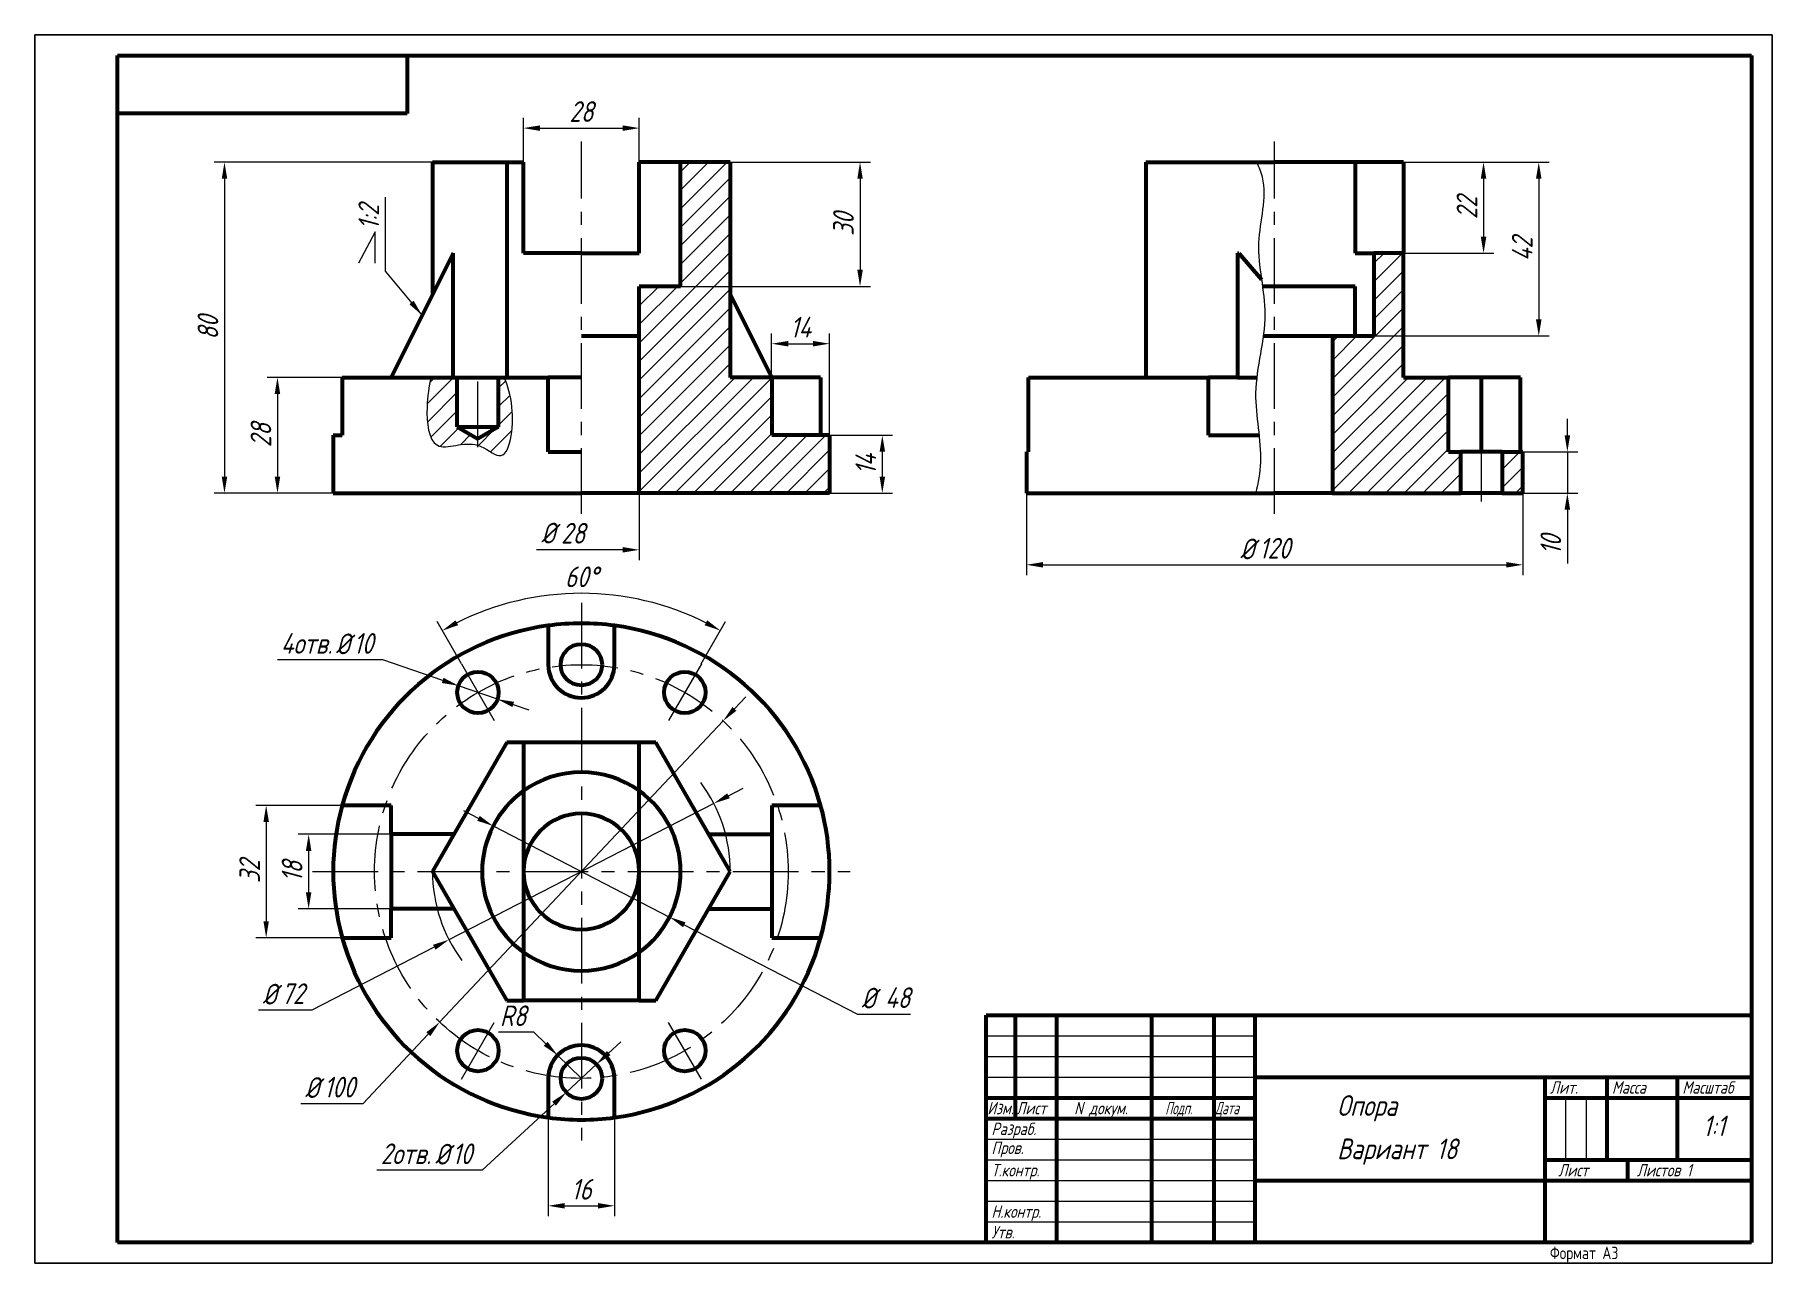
# Model space of a CAD drawing. Header units: millimetres. Extents: x 0 to 420, y 0 to 297.
import ezdxf

# ---------------------------------------------------------------- set-up
doc = ezdxf.new("R2010")
doc.units = ezdxf.units.MM
doc.linetypes.add('осевая', pattern=[50.8, 31.75, -6.35, 6.35, -6.35])
doc.layers.get('0').update_dxf_attribs({"lineweight": 15})
doc.layers.get('DEFPOINTS').update_dxf_attribs({"color": 4})
for name, color, linetype, lineweight in [('Осевая', 7, 'осевая', 15), ('Основная', 7, 'Continuous', 60), ('Размерная', 7, 'Continuous', 18), ('Техт', 7, 'Continuous', 18), ('Штриховка', 7, 'Continuous', 18)]:
    doc.layers.add(name, color=color, linetype=linetype, lineweight=lineweight)
doc.styles.add('ESKD', font='Eskd2__1.ttf', dxfattribs={"oblique": 15, "height": 4})
doc.styles.get("Standard").update_dxf_attribs({"font": 'GOST_A.TTF', "oblique": 15, "height": 5})
doc.dimstyles.new('ESKD', dxfattribs={"dimtxt": 4, "dimasz": 4, "dimexe": 2.5, "dimexo": 0, "dimgap": 1.5, "dimtad": 3, "dimdec": 3, "dimdsep": 46, "dimtxsty": 'Standard', "dimcen": 1.5, "dimdle": 1.25, "dimclrd": 256, "dimclre": 256, "dimclrt": 256, "dimazin": 2, "dimtfac": 0.766667, "dimtdec": 3, "dimtmove": 0, "dimatfit": 0, "dimtvp": 1.5, "dimtolj": 1, "dimtzin": 0, "dimlwd": -1, "dimlwe": -1, "dimarcsym": 0})

# ---------------------------------------------------------------- blocks, each defined once
blk = doc.blocks.new('*D2')
at = {"layer": 'DEFPOINTS', "color": 0, "ltscale": 0.5, "transparency": 16777216}
for p in [(146.13, 274.43), (118.13, 266.17), (146.13, 266.17)]:
    blk.add_point(p, dxfattribs=at)
at = {"layer": 'Размерная', "ltscale": 0.5, "transparency": 16777216}
for p, q in [((118.13, 266.17), (118.13, 276.93)), ((122.13, 274.43), (142.13, 274.43)), ((146.13, 266.17), (146.13, 276.93))]:
    blk.add_line(p, q, dxfattribs=at)
for points in [[(122.13, 275.09), (122.13, 273.76), (118.13, 274.43)], [(142.13, 275.09), (142.13, 273.76), (146.13, 274.43)]]:
    blk.add_solid(points, dxfattribs=at)
at = {"layer": 'Размерная', "ltscale": 0.5, "transparency": 16777216, "insert": (132.13, 278.43), "char_height": 5, "attachment_point": 5}
blk.add_mtext('\\A1;28', dxfattribs=at)
blk = doc.blocks.new('*D3')
at = {"layer": 'DEFPOINTS', "color": 0, "ltscale": 0.5, "transparency": 16777216}
for p in [(330.9, 266.17), (330.9, 244.17), (350.21, 244.17)]:
    blk.add_point(p, dxfattribs=at)
at = {"layer": 'Размерная', "ltscale": 0.5, "transparency": 16777216}
for p, q in [((330.9, 266.17), (352.71, 266.17)), ((350.21, 262.17), (350.21, 248.17)), ((330.9, 244.17), (352.71, 244.17))]:
    blk.add_line(p, q, dxfattribs=at)
for points in [[(349.54, 262.17), (350.88, 262.17), (350.21, 266.17)], [(349.54, 248.17), (350.88, 248.17), (350.21, 244.17)]]:
    blk.add_solid(points, dxfattribs=at)
at = {"layer": 'Размерная', "ltscale": 0.5, "transparency": 16777216, "insert": (346.21, 255.17), "char_height": 5, "attachment_point": 5, "rotation": 90}
blk.add_mtext('\\A1;22', dxfattribs=at)
blk = doc.blocks.new('*D4')
at = {"layer": 'DEFPOINTS', "color": 0, "ltscale": 0.5, "transparency": 16777216}
for p in [(168.13, 266.17), (156.13, 236.17), (199.49, 236.17)]:
    blk.add_point(p, dxfattribs=at)
at = {"layer": 'Размерная', "ltscale": 0.5, "transparency": 16777216}
for p, q in [((168.13, 266.17), (201.99, 266.17)), ((199.49, 262.17), (199.49, 240.17)), ((156.13, 236.17), (201.99, 236.17))]:
    blk.add_line(p, q, dxfattribs=at)
for points in [[(198.83, 262.17), (200.16, 262.17), (199.49, 266.17)], [(198.83, 240.17), (200.16, 240.17), (199.49, 236.17)]]:
    blk.add_solid(points, dxfattribs=at)
at = {"layer": 'Размерная', "ltscale": 0.5, "transparency": 16777216, "insert": (195.49, 251.17), "char_height": 5, "attachment_point": 5, "rotation": 90}
blk.add_mtext('\\A1;30', dxfattribs=at)
blk = doc.blocks.new('*D5')
at = {"layer": 'DEFPOINTS', "color": 0, "ltscale": 0.5, "transparency": 16777216}
for p in [(330.9, 266.17), (323.72, 224.17), (363.56, 224.17)]:
    blk.add_point(p, dxfattribs=at)
at = {"layer": 'Размерная', "ltscale": 0.5, "transparency": 16777216}
for p, q in [((330.9, 266.17), (366.06, 266.17)), ((363.56, 262.17), (363.56, 228.17)), ((323.72, 224.17), (366.06, 224.17))]:
    blk.add_line(p, q, dxfattribs=at)
for points in [[(362.89, 262.17), (364.23, 262.17), (363.56, 266.17)], [(362.89, 228.17), (364.23, 228.17), (363.56, 224.17)]]:
    blk.add_solid(points, dxfattribs=at)
at = {"layer": 'Размерная', "ltscale": 0.5, "transparency": 16777216, "insert": (359.56, 245.17), "char_height": 5, "attachment_point": 5, "rotation": 90}
blk.add_mtext('\\A1;42', dxfattribs=at)
blk = doc.blocks.new('*D6')
at = {"layer": 'DEFPOINTS', "color": 0, "ltscale": 0.5, "transparency": 16777216}
for p in [(143.81, 160.93), (103.13, 144.93), (161.13, 144.93), (111.13, 131.07), (153.13, 131.07)]:
    blk.add_point(p, dxfattribs=at)
at = {"layer": 'Размерная', "ltscale": 0.5, "transparency": 16777216}
for p, q in [((103.13, 144.93), (97.26, 155.11)), ((161.13, 144.93), (167.01, 155.11))]:
    blk.add_line(p, q, dxfattribs=at)
blk.add_arc((132.13, 94.7), 67.26, 63.4081, 116.5919, dxfattribs=at)
for points in [[(102.35, 154.25), (101.71, 155.43), (98.51, 152.94)], [(162.56, 155.43), (161.92, 154.25), (165.76, 152.94)]]:
    blk.add_solid(points, dxfattribs=at)
at = {"layer": 'Размерная', "ltscale": 0.5, "transparency": 16777216, "insert": (132.13, 165.95), "char_height": 5, "attachment_point": 5}
blk.add_mtext('\\A1;60°', dxfattribs=at)
blk = doc.blocks.new('*D7')
at = {"layer": 'DEFPOINTS', "color": 0, "ltscale": 0.5, "transparency": 16777216}
for p in [(102.4, 139.62), (111.87, 136.38)]:
    blk.add_point(p, dxfattribs=at)
at = {"layer": 'Размерная', "ltscale": 0.5, "transparency": 16777216}
for p, q in [((84.17, 145.85), (58.65, 145.85)), ((98.62, 140.91), (84.17, 145.85)), ((111.87, 136.38), (102.4, 139.62)), ((115.65, 135.09), (119.44, 133.79))]:
    blk.add_line(p, q, dxfattribs=at)
for points in [[(98.83, 141.54), (98.4, 140.28), (102.4, 139.62)], [(115.87, 135.72), (115.44, 134.46), (111.87, 136.38)]]:
    blk.add_solid(points, dxfattribs=at)
at = {"layer": 'Размерная', "ltscale": 0.5, "transparency": 16777216, "insert": (70.66, 149.85), "char_height": 5, "attachment_point": 5}
blk.add_mtext('\\A1;4отв.  10', dxfattribs=at)
blk = doc.blocks.new('*D8')
at = {"layer": 'DEFPOINTS', "color": 0, "ltscale": 0.5, "transparency": 16777216}
for p in [(86.13, 103.7), (66.21, 85.7), (86.13, 85.7)]:
    blk.add_point(p, dxfattribs=at)
at = {"layer": 'Размерная', "ltscale": 0.5, "transparency": 16777216}
for p, q in [((86.13, 103.7), (63.71, 103.7)), ((66.21, 99.7), (66.21, 89.7)), ((86.13, 85.7), (63.71, 85.7))]:
    blk.add_line(p, q, dxfattribs=at)
for points in [[(65.54, 99.7), (66.87, 99.7), (66.21, 103.7)], [(65.54, 89.7), (66.87, 89.7), (66.21, 85.7)]]:
    blk.add_solid(points, dxfattribs=at)
at = {"layer": 'Размерная', "ltscale": 0.5, "transparency": 16777216, "insert": (62.21, 94.7), "char_height": 5, "attachment_point": 5, "rotation": 90}
blk.add_mtext('\\A1;18', dxfattribs=at)
blk = doc.blocks.new('*D9')
at = {"layer": 'DEFPOINTS', "color": 0, "ltscale": 0.5, "transparency": 16777216}
for p in [(74.31, 110.7), (55.94, 78.7), (74.31, 78.7)]:
    blk.add_point(p, dxfattribs=at)
at = {"layer": 'Размерная', "ltscale": 0.5, "transparency": 16777216}
for p, q in [((74.31, 110.7), (53.44, 110.7)), ((55.94, 106.7), (55.94, 82.7)), ((74.31, 78.7), (53.44, 78.7))]:
    blk.add_line(p, q, dxfattribs=at)
for points in [[(55.28, 106.7), (56.61, 106.7), (55.94, 110.7)], [(55.28, 82.7), (56.61, 82.7), (55.94, 78.7)]]:
    blk.add_solid(points, dxfattribs=at)
at = {"layer": 'Размерная', "ltscale": 0.5, "transparency": 16777216, "insert": (51.94, 94.7), "char_height": 5, "attachment_point": 5, "rotation": 90}
blk.add_mtext('\\A1;32', dxfattribs=at)
blk = doc.blocks.new('*D10')
at = {"layer": 'DEFPOINTS', "color": 0, "ltscale": 0.5, "transparency": 16777216}
for p in [(192.13, 200.17), (192.13, 186.17), (204.88, 186.17)]:
    blk.add_point(p, dxfattribs=at)
at = {"layer": 'Размерная', "ltscale": 0.5, "transparency": 16777216}
for p, q in [((192.13, 200.17), (207.38, 200.17)), ((204.88, 196.17), (204.88, 190.17)), ((192.13, 186.17), (207.38, 186.17))]:
    blk.add_line(p, q, dxfattribs=at)
for points in [[(204.22, 196.17), (205.55, 196.17), (204.88, 200.17)], [(204.22, 190.17), (205.55, 190.17), (204.88, 186.17)]]:
    blk.add_solid(points, dxfattribs=at)
at = {"layer": 'Размерная', "ltscale": 0.5, "transparency": 16777216, "insert": (200.88, 193.17), "char_height": 5, "attachment_point": 5, "rotation": 90}
blk.add_mtext('\\A1;14', dxfattribs=at)
blk = doc.blocks.new('*D11')
at = {"layer": 'DEFPOINTS', "color": 0, "ltscale": 0.5, "transparency": 16777216}
for p in [(359.72, 196.17), (359.72, 186.17), (370.47, 186.17)]:
    blk.add_point(p, dxfattribs=at)
at = {"layer": 'Размерная', "ltscale": 0.5, "transparency": 16777216}
for p, q in [((370.47, 200.17), (370.47, 204.17)), ((359.72, 196.17), (372.97, 196.17)), ((370.47, 196.17), (370.47, 186.17)), ((359.72, 186.17), (372.97, 186.17)), ((370.47, 182.17), (370.47, 169.19))]:
    blk.add_line(p, q, dxfattribs=at)
for points in [[(369.8, 200.17), (371.14, 200.17), (370.47, 196.17)], [(369.8, 182.17), (371.14, 182.17), (370.47, 186.17)]]:
    blk.add_solid(points, dxfattribs=at)
at = {"layer": 'Размерная', "ltscale": 0.5, "transparency": 16777216, "insert": (366.47, 173.68), "char_height": 5, "attachment_point": 5, "rotation": 90}
blk.add_mtext('\\A1;10', dxfattribs=at)
blk = doc.blocks.new('*D12')
at = {"layer": 'DEFPOINTS', "color": 0, "ltscale": 0.5, "transparency": 16777216}
for p in [(74.31, 214.17), (58.67, 186.17), (72.13, 186.17)]:
    blk.add_point(p, dxfattribs=at)
at = {"layer": 'Размерная', "ltscale": 0.5, "transparency": 16777216}
for p, q in [((74.31, 214.17), (56.17, 214.17)), ((58.67, 210.17), (58.67, 190.17)), ((72.13, 186.17), (56.17, 186.17))]:
    blk.add_line(p, q, dxfattribs=at)
for points in [[(58, 210.17), (59.34, 210.17), (58.67, 214.17)], [(58, 190.17), (59.34, 190.17), (58.67, 186.17)]]:
    blk.add_solid(points, dxfattribs=at)
at = {"layer": 'Размерная', "ltscale": 0.5, "transparency": 16777216, "insert": (54.67, 200.17), "char_height": 5, "attachment_point": 5, "rotation": 90}
blk.add_mtext('\\A1;28', dxfattribs=at)
blk = doc.blocks.new('*D13')
at = {"layer": 'DEFPOINTS', "color": 0, "ltscale": 0.5, "transparency": 16777216}
for p in [(96.13, 266.17), (45.86, 186.17), (72.13, 186.17)]:
    blk.add_point(p, dxfattribs=at)
at = {"layer": 'Размерная', "ltscale": 0.5, "transparency": 16777216}
for p, q in [((96.13, 266.17), (43.36, 266.17)), ((45.86, 262.17), (45.86, 190.17)), ((72.13, 186.17), (43.36, 186.17))]:
    blk.add_line(p, q, dxfattribs=at)
for points in [[(45.2, 262.17), (46.53, 262.17), (45.86, 266.17)], [(45.2, 190.17), (46.53, 190.17), (45.86, 186.17)]]:
    blk.add_solid(points, dxfattribs=at)
at = {"layer": 'Размерная', "ltscale": 0.5, "transparency": 16777216, "insert": (41.86, 226.17), "char_height": 5, "attachment_point": 5, "rotation": 90}
blk.add_mtext('\\A1;80', dxfattribs=at)
blk = doc.blocks.new('*D14')
at = {"layer": 'DEFPOINTS', "color": 0, "ltscale": 0.5, "transparency": 16777216}
for p in [(192.13, 222.31), (178.13, 214.17), (192.13, 200.17)]:
    blk.add_point(p, dxfattribs=at)
at = {"layer": 'Размерная', "ltscale": 0.5, "transparency": 16777216}
for p, q in [((178.13, 214.17), (178.13, 224.81)), ((192.13, 200.17), (192.13, 224.81)), ((182.13, 222.31), (188.13, 222.31))]:
    blk.add_line(p, q, dxfattribs=at)
for points in [[(182.13, 222.97), (182.13, 221.64), (178.13, 222.31)], [(188.13, 222.97), (188.13, 221.64), (192.13, 222.31)]]:
    blk.add_solid(points, dxfattribs=at)
at = {"layer": 'Размерная', "ltscale": 0.5, "transparency": 16777216, "insert": (185.13, 226.31), "char_height": 5, "attachment_point": 5}
blk.add_mtext('\\A1;14', dxfattribs=at)
blk = doc.blocks.new('*D15')
at = {"layer": 'DEFPOINTS', "color": 0, "ltscale": 0.5, "transparency": 16777216}
for p in [(166.4, 131.11), (97.87, 58.28)]:
    blk.add_point(p, dxfattribs=at)
at = {"layer": 'Размерная', "ltscale": 0.5, "transparency": 16777216}
for p, q in [((169.14, 134.03), (171.88, 136.94)), ((166.4, 131.11), (97.87, 58.28)), ((95.13, 55.37), (79.33, 38.58)), ((79.33, 38.58), (64.34, 38.58))]:
    blk.add_line(p, q, dxfattribs=at)
for points in [[(168.65, 134.48), (169.62, 133.57), (166.4, 131.11)], [(94.65, 55.83), (95.62, 54.91), (97.87, 58.28)]]:
    blk.add_solid(points, dxfattribs=at)
at = {"layer": 'Размерная', "ltscale": 0.5, "transparency": 16777216, "insert": (71.09, 42.58), "char_height": 5, "attachment_point": 5}
blk.add_mtext('\\A1;  100', dxfattribs=at)
blk = doc.blocks.new('*D16')
at = {"layer": 'DEFPOINTS', "color": 0, "ltscale": 0.5, "transparency": 16777216}
for p in [(164.14, 111.17), (100.13, 78.22)]:
    blk.add_point(p, dxfattribs=at)
at = {"layer": 'Размерная', "ltscale": 0.5, "transparency": 16777216}
for p, q in [((167.7, 113.01), (171.26, 114.84)), ((164.14, 111.17), (100.13, 78.22)), ((96.57, 76.39), (66.98, 61.16)), ((66.98, 61.16), (54.11, 61.16))]:
    blk.add_line(p, q, dxfattribs=at)
for points in [[(167.39, 113.6), (168.01, 112.41), (164.14, 111.17)], [(96.26, 76.99), (96.88, 75.8), (100.13, 78.22)]]:
    blk.add_solid(points, dxfattribs=at)
at = {"layer": 'Размерная', "ltscale": 0.5, "transparency": 16777216, "insert": (59.79, 65.16), "char_height": 5, "attachment_point": 5}
blk.add_mtext('\\A1;  72', dxfattribs=at)
blk = doc.blocks.new('*D17')
at = {"layer": 'DEFPOINTS', "color": 0, "ltscale": 0.5, "transparency": 16777216}
for p in [(124.13, 35.23), (140.13, 35.23), (140.13, 13.89)]:
    blk.add_point(p, dxfattribs=at)
at = {"layer": 'Размерная', "ltscale": 0.5, "transparency": 16777216}
for p, q in [((124.13, 35.23), (124.13, 11.39)), ((140.13, 35.23), (140.13, 11.39)), ((128.13, 13.89), (136.13, 13.89))]:
    blk.add_line(p, q, dxfattribs=at)
for points in [[(128.13, 14.56), (128.13, 13.22), (124.13, 13.89)], [(136.13, 14.56), (136.13, 13.22), (140.13, 13.89)]]:
    blk.add_solid(points, dxfattribs=at)
at = {"layer": 'Размерная', "ltscale": 0.5, "transparency": 16777216, "insert": (132.13, 17.89), "char_height": 5, "attachment_point": 5}
blk.add_mtext('\\A1;16', dxfattribs=at)
blk = doc.blocks.new('*D18')
at = {"layer": 'DEFPOINTS', "color": 0, "ltscale": 0.5, "transparency": 16777216}
for p in [(126.39, 50.27), (132.13, 44.7)]:
    blk.add_point(p, dxfattribs=at)
at = {"layer": 'Размерная', "ltscale": 0.5, "transparency": 16777216}
for p, q in [((120.64, 55.83), (112.09, 55.83)), ((123.52, 53.05), (120.64, 55.83)), ((132.13, 44.7), (126.39, 50.27))]:
    blk.add_line(p, q, dxfattribs=at)
blk.add_solid([(123.98, 53.53), (123.05, 52.57), (126.39, 50.27)], dxfattribs=at)
at = {"layer": 'Размерная', "ltscale": 0.5, "transparency": 16777216, "insert": (115.62, 59.83), "char_height": 5, "attachment_point": 5}
blk.add_mtext('\\A1;R8', dxfattribs=at)
blk = doc.blocks.new('*D19')
at = {"layer": 'DEFPOINTS', "color": 0, "ltscale": 0.5, "transparency": 16777216}
for p in [(135.8, 48.1), (128.47, 41.3)]:
    blk.add_point(p, dxfattribs=at)
at = {"layer": 'Размерная', "ltscale": 0.5, "transparency": 16777216}
for p, q in [((138.73, 50.82), (141.66, 53.54)), ((135.8, 48.1), (128.47, 41.3)), ((125.54, 38.58), (108.18, 22.47)), ((108.18, 22.47), (82.66, 22.47))]:
    blk.add_line(p, q, dxfattribs=at)
for points in [[(138.28, 51.31), (139.19, 50.33), (135.8, 48.1)], [(125.08, 39.07), (125.99, 38.09), (128.47, 41.3)]]:
    blk.add_solid(points, dxfattribs=at)
at = {"layer": 'Размерная', "ltscale": 0.5, "transparency": 16777216, "insert": (94.67, 26.47), "char_height": 5, "attachment_point": 5}
blk.add_mtext('\\A1;2отв.  10', dxfattribs=at)
blk = doc.blocks.new('*D20')
at = {"layer": 'DEFPOINTS', "color": 0, "ltscale": 0.5, "transparency": 16777216}
for p in [(118.13, 186.17), (146.13, 186.17), (118.13, 172.48)]:
    blk.add_point(p, dxfattribs=at)
at = {"layer": 'Размерная', "ltscale": 0.5, "transparency": 16777216}
for p, q in [((146.13, 186.17), (146.13, 169.98)), ((142.13, 172.48), (125.11, 172.48))]:
    blk.add_line(p, q, dxfattribs=at)
blk.add_solid([(142.13, 173.15), (142.13, 171.82), (146.13, 172.48)], dxfattribs=at)
at = {"layer": 'Размерная', "ltscale": 0.5, "transparency": 16777216, "insert": (130.13, 176.48), "char_height": 5, "attachment_point": 5}
blk.add_mtext('\\A1;28', dxfattribs=at)
blk = doc.blocks.new('_None')
blk = doc.blocks.new('*D21')
at = {"layer": 'DEFPOINTS', "color": 0, "ltscale": 0.5, "transparency": 16777216}
for p in [(239.72, 186.17), (359.72, 186.17), (359.72, 168.86)]:
    blk.add_point(p, dxfattribs=at)
at = {"layer": 'Размерная', "ltscale": 0.5, "transparency": 16777216}
for p, q in [((239.72, 186.17), (239.72, 166.36)), ((359.72, 186.17), (359.72, 166.36)), ((243.72, 168.86), (355.72, 168.86))]:
    blk.add_line(p, q, dxfattribs=at)
for points in [[(243.72, 169.52), (243.72, 168.19), (239.72, 168.86)], [(355.72, 169.52), (355.72, 168.19), (359.72, 168.86)]]:
    blk.add_solid(points, dxfattribs=at)
at = {"layer": 'Размерная', "ltscale": 0.5, "transparency": 16777216, "insert": (299.72, 172.86), "char_height": 5, "attachment_point": 5}
blk.add_mtext('\\A1;120', dxfattribs=at)
blk = doc.blocks.new('*D22')
at = {"layer": 'DEFPOINTS', "color": 0, "ltscale": 0.5, "transparency": 16777216}
for p in [(110.82, 105.72), (153.45, 83.68)]:
    blk.add_point(p, dxfattribs=at)
at = {"layer": 'Размерная', "ltscale": 0.5, "transparency": 16777216}
for p, q in [((107.26, 107.56), (103.71, 109.4)), ((110.82, 105.72), (153.45, 83.68)), ((157.01, 81.84), (198.85, 60.2)), ((198.85, 60.2), (211.69, 60.2))]:
    blk.add_line(p, q, dxfattribs=at)
for points in [[(107.57, 108.15), (106.96, 106.97), (110.82, 105.72)], [(157.31, 82.43), (156.7, 81.25), (153.45, 83.68)]]:
    blk.add_solid(points, dxfattribs=at)
at = {"layer": 'Размерная', "ltscale": 0.5, "transparency": 16777216, "insert": (206.02, 64.21), "char_height": 5, "attachment_point": 5}
blk.add_mtext('\\A1;  48', dxfattribs=at)

msp = doc.modelspace()

# ---------------------------------------------------------------- hatches: boundary and pattern name
at = {"layer": 'Размерная', "ltscale": 0.5}
h = msp.add_hatch(dxfattribs=at)
h.set_pattern_fill('ANSI31', color=256, style=0)
h.paths.add_polyline_path([(168.135, 266.1744), (156.135, 266.1744), (156.135, 236.1744), (146.135, 236.1744), (146.135, 224.1744), (146.135, 186.1744), (192.135, 186.1744), (192.135, 200.1744), (178.135, 200.1744), (178.135, 214.1744), (168.135, 214.1744)])
at = {"layer": 'Штриховка', "ltscale": 0.5}
h = msp.add_hatch(dxfattribs=at)
h.set_pattern_fill('ANSI31', color=256, style=0)
h.set_pattern_definition([(45, (-821.7123, 465.799), (-2.245064, 2.245064), [])])
h.paths.add_polyline_path([(341.7188, 214.1744), (330.8957, 214.1744), (330.8957, 244.1744), (323.7188, 244.1744), (323.7188, 224.1744), (313.7188, 224.1744), (313.7188, 186.1744), (344.7188, 186.1744), (344.7188, 196.1744), (341.7188, 196.1744)])
h.paths.add_polyline_path([(359.7188, 196.1744), (354.7188, 196.1744), (354.7188, 186.1744), (359.7188, 186.1744)])
h = msp.add_hatch(dxfattribs=at)
h.set_pattern_fill('ANSI31', color=256, style=0)
h.set_pattern_definition([(45, (0, 9.662), (-2.245064, 2.245064), [])])
edge = h.paths.add_edge_path()
edge.add_line((102.135, 214.1744), (95.7624, 214.1744))
edge.add_spline(control_points=[(95.7624, 214.1744), (95.2843, 211.9642), (94.3977, 206.5181), (95.5927, 194.3791), (106.0502, 200.1377), (114.6514, 191.6841), (116.2827, 206.1844), (114.3388, 212.1345), (113.5062, 214.1744)], knot_values=[3.38006281, 3.38006281, 3.38006281, 3.38006281, 10.50952262, 19.97552783, 29.7937351, 35.42522092, 47.54903424, 54.7533104, 54.7533104, 54.7533104, 54.7533104], degree=3, periodic=0)
edge.add_line((113.5062, 214.1744), (112.135, 214.1744))
edge.add_line((112.135, 214.1744), (112.135, 202.1744))
edge.add_line((112.135, 202.1744), (107.135, 199.2877))
edge.add_line((107.135, 199.2877), (102.135, 202.1744))
edge.add_line((102.135, 202.1744), (102.135, 214.1744))

# ---------------------------------------------------------------- linework, layer by layer
at = {"color": 7}
for p, q in [((230, 55), (295, 55)), ((230, 50), (295, 50)), ((230, 45), (295, 45)), ((230, 30), (295, 30)), ((230, 25), (295, 25)), ((230, 20), (295, 20)), ((230, 15), (295, 15)), ((230, 10), (295, 10))]:
    msp.add_line(p, q, dxfattribs=at)
for p, q in [((370, 40), (370, 25)), ((370, 40), (370, 25)), ((375, 40), (375, 25)), ((375, 40), (375, 25))]:
    msp.add_line(p, q)
at = {"ltscale": 0.5}
for points, knots in [([(295.3583, 266.1744), (295.9214, 264.978), (298.3491, 258.8998), (294.0207, 246.0668), (299.2752, 228.8271), (293.3792, 211.1925), (297.1372, 196.5992), (295.7361, 188.6448), (295.1432, 186.1744)], [2.94538416, 2.94538416, 2.94538416, 2.94538416, 6.87336939, 22.69167415, 40.0816481, 59.2907947, 76.0386255, 83.62243583, 83.62243583, 83.62243583, 83.62243583]), ([(95.7624, 214.1744), (95.2843, 211.9642), (94.3977, 206.5181), (95.5927, 194.3791), (106.0502, 200.1377), (114.6514, 191.6841), (116.2827, 206.1844), (114.3388, 212.1345), (113.5062, 214.1744)], [3.38006281, 3.38006281, 3.38006281, 3.38006281, 10.50952262, 19.97552783, 29.7937351, 35.42522092, 47.54903424, 54.7533104, 54.7533104, 54.7533104, 54.7533104])]:
    msp.add_open_spline(points, degree=3, knots=knots, dxfattribs=at)
at = {"layer": 'DEFPOINTS'}
for p, q in [((0, 297), (420, 297)), ((0, 0), (0, 297)), ((420, 297), (420, 0)), ((420, 0), (0, 0))]:
    msp.add_line(p, q, dxfattribs=at)
at = {"layer": 'Осевая', "ltscale": 0.5}
for p, q in [((132.135, 181.1744), (132.135, 271.1744)), ((299.7188, 181.1744), (299.7188, 271.1744)), ((107.135, 197.2877), (107.135, 216.1744)), ((349.7188, 184.1744), (349.7188, 196.1744)), ((132.135, 159.6988), (132.135, 29.6988)), ((103.135, 144.9283), (111.135, 131.0719)), ((161.135, 144.9283), (153.135, 131.0719)), ((67.135, 94.6988), (197.135, 94.6988)), ((103.135, 44.4693), (111.135, 58.3257)), ((161.135, 44.4693), (153.135, 58.3257))]:
    msp.add_line(p, q, dxfattribs=at)
msp.add_circle((132.135, 94.6988), 50, dxfattribs=at)
at = {"layer": 'Основная', "ltscale": 10}
for p, q in [((20, 5), (20, 292)), ((20, 292), (415, 292)), ((415, 292), (415, 5)), ((230, 5), (230, 60)), ((230, 60), (415, 60)), ((237, 60), (237, 35)), ((247, 60), (247, 5)), ((270, 5), (270, 60)), ((285, 60), (285, 5)), ((295, 5), (295, 60)), ((295, 45), (415, 45)), ((365, 45), (365, 5)), ((380, 45), (380, 25)), ((397, 45), (397, 25)), ((230, 40), (295, 40)), ((365, 40), (415, 40)), ((230, 35), (295, 35)), ((365, 25), (415, 25)), ((385, 24.9639), (385, 19.9639)), ((295, 20), (415, 20)), ((415, 5), (20, 5))]:
    msp.add_line(p, q, dxfattribs=at)
at = {"layer": 'Основная', "ltscale": 0.5}
for p, q in [((90, 292), (90, 278)), ((90, 278), (20, 278))]:
    msp.add_line(p, q, dxfattribs=at)
at = {"layer": 'Основная'}
for p, q in [((96.135, 266.1744), (96.135, 234.1744)), ((96.135, 266.1744), (114.135, 266.1744)), ((114.135, 266.1744), (114.135, 214.1744)), ((114.135, 266.1744), (118.135, 266.1744)), ((118.135, 244.1744), (118.135, 266.1744)), ((146.135, 244.1744), (146.135, 266.1744)), ((156.135, 266.1744), (146.135, 266.1744)), ((156.135, 236.1744), (156.135, 266.1744)), ((168.135, 266.1744), (156.135, 266.1744)), ((168.135, 266.1744), (168.135, 214.1744)), ((268.5419, 266.1744), (268.5419, 214.1744)), ((268.5419, 266.1744), (299.7188, 266.1744)), ((319.2124, 266.1744), (299.7188, 266.1744)), ((319.2124, 266.1744), (319.2124, 244.1744)), ((330.8957, 266.1744), (319.2124, 266.1744)), ((330.8957, 266.1744), (330.8957, 244.1744)), ((101.135, 244.1744), (86.135, 214.1744)), ((101.135, 214.1744), (101.135, 244.1744)), ((132.135, 244.1744), (118.135, 244.1744)), ((132.135, 244.1744), (146.135, 244.1744)), ((290.7188, 244.1744), (291.0586, 244.1744)), ((290.7188, 244.1744), (290.7188, 214.1744)), ((291.0586, 244.1744), (296.5305, 237.8559)), ((319.2124, 244.1744), (323.7188, 244.1744)), ((323.7188, 244.1744), (323.7188, 224.1744)), ((330.8957, 244.1744), (323.7188, 244.1744)), ((330.8957, 214.1744), (330.8957, 244.1744)), ((146.135, 224.1744), (146.135, 236.1744)), ((156.135, 236.1744), (146.135, 236.1744)), ((319.2124, 236.1744), (296.7679, 236.1744)), ((319.2124, 224.1744), (319.2124, 236.1744)), ((168.135, 234.1744), (178.135, 214.1744)), ((132.135, 224.1744), (146.135, 224.1744)), ((146.135, 186.1744), (146.135, 224.1744)), ((296.9559, 224.1744), (313.7188, 224.1744)), ((313.7188, 224.1744), (313.7188, 186.1744)), ((313.7188, 224.1744), (323.7188, 224.1744)), ((74.3076, 214.1744), (74.3076, 200.1744)), ((74.3076, 214.1744), (124.135, 214.1744)), ((102.135, 202.1744), (102.135, 214.1744)), ((112.135, 202.1744), (112.135, 214.1744)), ((124.135, 196.1744), (124.135, 214.1744)), ((132.135, 214.1744), (124.135, 214.1744)), ((189.9623, 214.1744), (168.135, 214.1744)), ((178.135, 214.1744), (178.135, 200.1744)), ((189.9623, 214.1744), (189.9623, 200.1744)), ((240.2545, 196.1744), (240.2545, 214.1744)), ((240.2545, 214.1744), (283.7188, 214.1744)), ((283.7188, 200.1744), (283.7188, 214.1744)), ((290.7188, 214.1744), (283.7188, 214.1744)), ((290.7188, 214.1744), (295.3993, 214.1744)), ((330.8957, 214.1744), (341.7188, 214.1744)), ((341.7188, 196.1744), (341.7188, 214.1744)), ((349.7188, 214.1744), (341.7188, 214.1744)), ((349.7188, 196.1744), (349.7188, 214.1744)), ((359.1831, 214.1744), (349.7188, 214.1744)), ((359.1831, 196.1744), (359.1831, 214.1744)), ((102.135, 202.1744), (112.135, 202.1744)), ((102.135, 202.1744), (107.135, 199.2877)), ((112.135, 202.1744), (107.135, 199.2877)), ((72.135, 200.1744), (72.135, 186.1744)), ((72.135, 200.1744), (74.3076, 200.1744)), ((192.135, 200.1744), (178.135, 200.1744)), ((192.135, 200.1744), (192.135, 186.1744)), ((283.7188, 200.1744), (295.9451, 200.1744)), ((124.135, 196.1744), (132.135, 196.1744)), ((239.7188, 196.1744), (239.7188, 186.1744)), ((239.7188, 196.1744), (240.2545, 196.1744)), ((341.7188, 196.1744), (344.7188, 196.1744)), ((344.7188, 186.1744), (344.7188, 196.1744)), ((354.7188, 196.1744), (344.7188, 196.1744)), ((354.7188, 196.1744), (354.7188, 186.1744)), ((354.7188, 196.1744), (359.7188, 196.1744)), ((359.7188, 186.1744), (359.7188, 196.1744)), ((72.135, 186.1744), (132.135, 186.1744)), ((146.135, 186.1744), (132.135, 186.1744)), ((192.135, 186.1744), (146.135, 186.1744)), ((239.7188, 186.1744), (299.7188, 186.1744)), ((313.7188, 186.1744), (299.7188, 186.1744)), ((313.7188, 186.1744), (344.7188, 186.1744)), ((354.7188, 186.1744), (344.7188, 186.1744)), ((354.7188, 186.1744), (359.7188, 186.1744)), ((124.135, 154.1631), (124.135, 144.6988)), ((140.135, 144.6988), (140.135, 154.1631)), ((114.135, 125.8757), (96.135, 94.6988)), ((118.135, 125.8757), (114.135, 125.8757)), ((118.135, 125.8757), (118.135, 114.1924)), ((146.135, 125.8757), (118.135, 125.8757)), ((146.135, 114.1924), (146.135, 125.8757)), ((150.135, 125.8757), (146.135, 125.8757)), ((168.135, 94.6988), (150.135, 125.8757)), ((118.135, 114.1924), (118.135, 75.2052)), ((146.135, 75.2052), (146.135, 114.1924)), ((86.135, 110.6988), (74.3076, 110.6988)), ((86.135, 103.6988), (86.135, 110.6988)), ((189.9623, 110.6988), (178.135, 110.6988)), ((178.135, 110.6988), (178.135, 103.6988)), ((86.135, 103.6988), (86.135, 85.6988)), ((101.135, 103.6988), (86.135, 103.6988)), ((101.135, 103.6988), (101.135, 103.3591)), ((163.135, 103.6988), (163.135, 103.3591)), ((163.135, 103.6988), (178.135, 103.6988)), ((178.135, 103.6988), (178.135, 85.6988)), ((96.135, 94.6988), (114.135, 63.5219)), ((150.135, 63.5219), (168.135, 94.6988)), ((101.135, 85.6988), (86.135, 85.6988)), ((86.135, 78.6988), (86.135, 85.6988)), ((101.135, 86.0386), (101.135, 85.6988)), ((163.135, 86.0386), (163.135, 85.6988)), ((163.135, 85.6988), (178.135, 85.6988)), ((178.135, 85.6988), (178.135, 78.6988)), ((74.3076, 78.6988), (86.135, 78.6988)), ((178.135, 78.6988), (189.9623, 78.6988)), ((118.135, 75.2052), (118.135, 63.5219)), ((146.135, 63.5219), (146.135, 75.2052)), ((114.135, 63.5219), (118.135, 63.5219)), ((146.135, 63.5219), (118.135, 63.5219)), ((146.135, 63.5219), (150.135, 63.5219)), ((124.135, 44.6988), (124.135, 35.2345)), ((140.135, 35.2345), (140.135, 44.6988))]:
    msp.add_line(p, q, dxfattribs=at)
for centre in [(132.135, 144.6988), (107.135, 138.0001), (157.135, 138.0001), (107.135, 51.3975), (157.135, 51.3975), (132.135, 44.6988)]:
    msp.add_circle(centre, 5, dxfattribs=at)
for centre, radius, start, end in [((132.135, 94.6988), 60, 97.662256, 164.53399), ((132.135, 94.6988), 60, 82.337744, 97.662256), ((132.135, 94.6988), 60, 15.46601, 82.337744), ((132.135, 144.6988), 8, 180, 0), ((132.135, 94.6988), 24, 54.314665, 125.685335), ((132.135, 94.6988), 24, 125.685335, 234.314665), ((132.135, 94.6988), 24, 305.685335, 54.314665), ((132.135, 94.6988), 60, 164.53399, 195.46601), ((132.135, 94.6988), 60, 344.53399, 15.46601), ((132.135, 94.6988), 14, 0, 180), ((132.135, 94.6988), 14, 180, 0), ((132.135, 94.6988), 60, 195.46601, 262.337744), ((132.135, 94.6988), 60, 277.662256, 344.53399), ((132.135, 94.6988), 24, 234.314665, 305.685335), ((132.135, 44.6988), 8, 0, 180), ((132.135, 94.6988), 60, 262.337744, 277.662256)]:
    msp.add_arc(centre, radius, start, end, dxfattribs=at)
at = {"layer": 'Размерная', "ltscale": 0.5}
for p, q in [((84.8152, 239.8361), (84.8152, 257.7297)), ((82.2757, 249.3521), (78.276, 241.8107)), ((82.2757, 241.8107), (82.2757, 249.3521)), ((93.635, 229.1744), (84.8152, 239.8361)), ((125.1097, 172.4846), (121.2511, 172.4846))]:
    msp.add_line(p, q, dxfattribs=at)
for start, end in [(0, 36.732669), (180, 216.649837)]:
    msp.add_arc((132.135, 94.6988), 36, start, end, dxfattribs=at)
msp.add_solid([(90.5717, 231.8316), (91.599, 232.6815), (93.635, 229.1744)], dxfattribs=at)

# ---------------------------------------------------------------- texts
at = {"layer": 'Размерная', "char_height": 5, "attachment_point": 5, "style": 'ESKD'}
for insert in [(124.121, 176.5203), (293.1006, 172.6911), (74.4985, 149.7414), (56.8128, 65.0498), (201.553, 64.0944), (67.0508, 42.4666), (98.5086, 26.3628)]:
    msp.add_mtext('\\A1;%%c', dxfattribs=dict(at, insert=insert))
at = {"layer": 'Техт', "oblique": 15}
msp.add_text('1:2', height=5, rotation=90, dxfattribs=at).set_placement((83.2512, 249.8742))
for s, height, p in [('Лит.', 3, (366.2551, 41)), ('Масса', 3, (381.2551, 41)), ('Масштаб', 3, (398.2551, 41)), ('Изм.', 3, (230.2551, 36)), ('Лист', 3, (237.2551, 36)), ('N докум.', 3, (251.2551, 36)), ('Опора', 5, (314.8175, 35.6289)), ('Разраб.', 3, (231.2551, 31)), ('1:1', 5, (403.2273, 30.7219)), ('Пров.', 3, (231.2551, 26.3971)), ('Вариант 18', 5, (314.8175, 25.1615)), ('Т.контр.', 3, (231.2551, 21)), ('Лист', 3, (368.2551, 21)), ('Листов 1', 3, (387.2551, 21)), ('Н.контр.', 3, (231.2551, 11)), ('Утв.', 3, (231.2551, 6))]:
    msp.add_text(s, height=height, dxfattribs=at).set_placement(p)
at = {"layer": 'Техт', "oblique": 15, "width": 0.8}
for s, p in [('Подп.', (273.2551, 36)), ('Дата', (285.2551, 36))]:
    msp.add_text(s, height=3, dxfattribs=at).set_placement(p)
at = {"layer": 'Техт'}
msp.add_text('Формат А3', height=3, dxfattribs=at).set_placement((366.2551, 1))

# ---------------------------------------------------------------- dimensions: what is measured, and where the dimension line sits
at = {"layer": 'Размерная', "ltscale": 0.5}
for base, p1, p2, picture, middle in [((146.135, 274.4256), (118.135, 266.1744), (146.135, 266.1744), '*D2', (132.135, 278.4256)), ((192.135, 222.3076), (178.135, 214.1744), (192.135, 200.1744), '*D14', (185.135, 226.3076)), ((359.7188, 168.8559), (239.7188, 186.1744), (359.7188, 186.1744), '*D21', (299.7188, 172.8559)), ((140.135, 13.8894), (124.135, 35.2345), (140.135, 35.2345), '*D17', (132.135, 17.8894))]:
    dim = msp.add_linear_dim(base=base, p1=p1, p2=p2, dimstyle='ESKD', dxfattribs=at)
    dim.commit()
    dim.dimension.update_dxf_attribs({"geometry": picture, "text_midpoint": middle})
for base, p1, p2, picture, middle in [((45.8634, 186.1744), (96.135, 266.1744), (72.135, 186.1744), '*D13', (41.8634, 226.1744)), ((199.494, 236.1744), (168.135, 266.1744), (156.135, 236.1744), '*D4', (195.494, 251.1744)), ((363.5595, 224.1744), (330.8957, 266.1744), (323.7188, 224.1744), '*D5', (359.5595, 245.1744)), ((350.2089, 244.1744), (330.8957, 266.1744), (330.8957, 244.1744), '*D3', (346.2089, 255.1744)), ((58.6701, 186.1744), (74.3076, 214.1744), (72.135, 186.1744), '*D12', (54.6701, 200.1744)), ((370.4693, 186.1744), (359.7188, 196.1744), (359.7188, 186.1744), '*D11', (366.4693, 173.6831)), ((204.8829, 186.1744), (192.135, 200.1744), (192.135, 186.1744), '*D10', (200.8829, 193.1744)), ((55.9433, 78.6988), (74.3076, 110.6988), (74.3076, 78.6988), '*D9', (51.9433, 94.6988)), ((66.2059, 85.6988), (86.135, 103.6988), (86.135, 85.6988), '*D8', (62.2059, 94.6988))]:
    dim = msp.add_linear_dim(base=base, p1=p1, p2=p2, angle=90, dimstyle='ESKD', dxfattribs=at)
    dim.commit()
    dim.dimension.update_dxf_attribs({"geometry": picture, "text_midpoint": middle})
dim = msp.add_linear_dim(base=(118.135, 172.4846), p1=(146.135, 186.1744), p2=(118.135, 186.1744), dimstyle='ESKD', override={"dimblk2": 'None', "dimsah": 1, "dimse2": 1, "dimsd2": 1}, dxfattribs=at)
dim.commit()
dim.dimension.update_dxf_attribs({"geometry": '*D20', "text_midpoint": (130.135, 176.4846)})
dim = msp.add_angular_dim_2l(base=(143.8138, 160.9327), line1=((161.135, 144.9283), (153.135, 131.0719)), line2=((103.135, 144.9283), (111.135, 131.0719)), dimstyle='ESKD', dxfattribs=at)
dim.commit()
dim.dimension.update_dxf_attribs({"geometry": '*D6', "text_midpoint": (132.135, 165.9545)})
for p1, p2, text, picture, middle in [((111.8661, 136.3826), (102.4038, 139.6175), '4отв.  10', '*D7', (70.6587, 145.8509)), ((166.3981, 131.1136), (97.8718, 58.284), '  100', '*D15', (71.0867, 38.5762)), ((164.1435, 111.1747), (100.1264, 78.223), '  72', '*D16', (59.7916, 61.1594)), ((110.8163, 105.7221), (153.4537, 83.6755), '  48', '*D22', (206.0175, 60.204)), ((135.8002, 48.0997), (128.4697, 41.2979), '2отв.  10', '*D19', (94.6707, 22.4724))]:
    dim = msp.add_diameter_dim_2p(p1=p1, p2=p2, text=text, dimstyle='ESKD', override={"dimtoh": 1}, dxfattribs=at)
    dim.commit()
    dim.dimension.update_dxf_attribs({"geometry": picture, "text_midpoint": middle, "dimtype": 163})
dim = msp.add_radius_dim(center=(132.135, 44.6988), mpoint=(126.3899, 50.266), dimstyle='ESKD', override={"dimtoh": 1}, dxfattribs=at)
dim.commit()
dim.dimension.update_dxf_attribs({"geometry": '*D18', "text_midpoint": (115.6178, 55.8333), "dimtype": 164})

doc.saveas('drawing.dxf')
